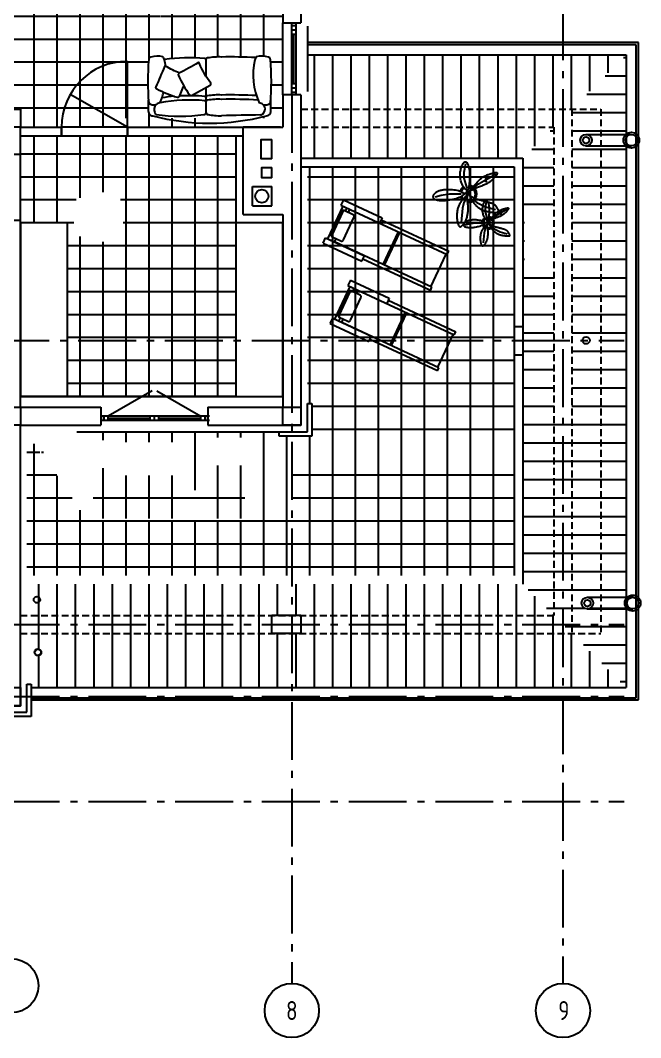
# Model space of a CAD drawing. Extents: x -133165 to 20117, y 15722 to 63536.
# Drawn here: x -76988 to -68408, y 15722 to 29798 of the extents above; entities that cross this region are included whole.
import ezdxf
from ezdxf.enums import TextEntityAlignment as Align

# ---------------------------------------------------------------- set-up
doc = ezdxf.new("R2010")
doc.units = 0
for name, pattern in [('GOST2_303_5', [24, 20, -1.5, 1, -1.5]), ('GOST2_303_6', [12, 8, -1.5, 1, -1.5]), ('HIDDEN', [9.525, 6.35, -3.175])]:
    doc.linetypes.add(name, pattern=pattern)
doc.layers.get('0').update_dxf_attribs({"linetype": 'CONTINUOUS'})
for name, color, linetype in [('AXIS', 7, 'GOST2_303_5'), ('COLUMNS', 170, 'CONTINUOUS'), ('CORNICE', 251, 'CONTINUOUS'), ('FURNITURE', 28, 'CONTINUOUS'), ('HATCH', 8, 'CONTINUOUS'), ('HIDDEN', 9, 'HIDDEN'), ('V', 140, 'CONTINUOUS'), ('WALL', 5, 'CONTINUOUS'), ('WINDOWS', 8, 'CONTINUOUS')]:
    doc.layers.add(name, color=color, linetype=linetype)
doc.styles.add('ATTR', font='romans.shx', dxfattribs={"width": 0.8, "height": 0.470416})
doc.styles.add('GOST_2_304', font='CS_Gost2304.shx')

# ---------------------------------------------------------------- blocks, each defined once
blk = doc.blocks.new('KARNIZ-450MM')
at = {"layer": 'CORNICE', "ltscale": 50}
for p, q in [((0, 390), (-60, 390)), ((-60, 390), (-60, -60)), ((0, 0), (0, 390)), ((390, 0), (0, 0)), ((390, -60), (390, 0)), ((-60, -60), (390, -60))]:
    blk.add_line(p, q, dxfattribs=at)
blk = doc.blocks.new('*X155')
at = {"layer": 'HATCH', "linetype": 'CONTINUOUS', "ltscale": 100}
for p, q in [((-76795, 26995), (-76795, 28200)), ((-76477, 26995), (-76477, 28200)), ((-76160, 27341), (-76160, 28200)), ((-75842, 27418), (-75842, 28200)), ((-75525, 24595), (-75525, 28200)), ((-75207, 24595), (-75207, 28200)), ((-74890, 24595), (-74890, 28200)), ((-74572, 24595), (-74572, 28200)), ((-76988, 27952), (-74267, 27952)), ((-76988, 27634), (-74267, 27634)), ((-76988, 27317), (-76217, 27317)), ((-75601, 27317), (-74267, 27317)), ((-76988, 26999), (-76249, 26999)), ((-75568, 26999), (-74267, 26999)), ((-76160, 24595), (-76160, 26805)), ((-76338, 26682), (-74267, 26682)), ((-75842, 24595), (-75842, 26733)), ((-76338, 26364), (-74267, 26364)), ((-76338, 26047), (-74267, 26047)), ((-76338, 25729), (-74267, 25729)), ((-74255, 24595), (-74255, 25521)), ((-76338, 25412), (-74208, 25412)), ((-76338, 25094), (-74008, 25094)), ((-76338, 24777), (-74008, 24777))]:
    blk.add_line(p, q, dxfattribs=at)
blk = doc.blocks.new('*X175')
at = {"layer": 'HATCH', "linetype": 'CONTINUOUS', "ltscale": 100}
for p, q in [((-74255, 25521), (-74255, 28200)), ((-74267, 27952), (-74008, 27952)), ((-74267, 27634), (-74008, 27634)), ((-74267, 27317), (-74008, 27317)), ((-74267, 26999), (-74008, 26999)), ((-74267, 26682), (-74008, 26682)), ((-74267, 26364), (-74008, 26364)), ((-74267, 26047), (-74008, 26047)), ((-74267, 25729), (-74008, 25729)), ((-74208, 25412), (-74008, 25412))]:
    blk.add_line(p, q, dxfattribs=at)
blk = doc.blocks.new('*X184')
at = {"layer": 'HATCH', "linetype": 'CONTINUOUS', "ltscale": 100}
for p, q in [((-76160, 28320), (-76160, 28445)), ((-75842, 28320), (-75842, 28445)), ((-75525, 28320), (-75525, 28330))]:
    blk.add_line(p, q, dxfattribs=at)
blk = doc.blocks.new('*X185')
at = {"layer": 'HATCH', "linetype": 'CONTINUOUS', "ltscale": 100}
for p, q in [((-75207, 28320), (-75207, 28445)), ((-74890, 28320), (-74890, 28445)), ((-74572, 28320), (-74572, 28445))]:
    blk.add_line(p, q, dxfattribs=at)
blk = doc.blocks.new('*X186')
at = {"layer": 'HATCH', "linetype": 'CONTINUOUS', "ltscale": 100}
for p, q in [((-76795, 28320), (-76795, 28445)), ((-76477, 28320), (-76477, 28445))]:
    blk.add_line(p, q, dxfattribs=at)
blk = doc.blocks.new('*X187')
at = {"layer": 'HATCH', "linetype": 'CONTINUOUS', "ltscale": 100}
for p, q in [((-76376, 28587), (-75977, 28587)), ((-76160, 28445), (-76160, 28691)), ((-75842, 28445), (-75842, 28510))]:
    blk.add_line(p, q, dxfattribs=at)
blk = doc.blocks.new('*X188')
at = {"layer": 'HATCH', "linetype": 'CONTINUOUS', "ltscale": 100}
for p, q in [((-75842, 28510), (-75842, 29164)), ((-75602, 29222), (-75508, 29222)), ((-75525, 28445), (-75525, 29229)), ((-76205, 28904), (-75508, 28904)), ((-76160, 28691), (-76160, 28950)), ((-75977, 28587), (-75508, 28587))]:
    blk.add_line(p, q, dxfattribs=at)
blk = doc.blocks.new('*X277')
at = {"layer": 'HATCH', "linetype": 'CONTINUOUS', "ltscale": 100}
for p, q in [((-72985, 27735), (-72985, 27771)), ((-72985, 25370), (-72985, 27735)), ((-72667, 27469), (-72667, 27771)), ((-72350, 27203), (-72350, 27771)), ((-72032, 26938), (-72032, 27771)), ((-71715, 26672), (-71715, 27771)), ((-71397, 26407), (-71397, 27771)), ((-71080, 26141), (-71080, 27771)), ((-70762, 25876), (-70762, 27771)), ((-70445, 25610), (-70445, 27771)), ((-73018, 27634), (-72865, 27634)), ((-72865, 27634), (-70158, 27634)), ((-72667, 25370), (-72667, 27469)), ((-73018, 27317), (-72485, 27317)), ((-72485, 27317), (-70158, 27317)), ((-72350, 25370), (-72350, 27203)), ((-73018, 26999), (-72106, 26999)), ((-72106, 26999), (-70158, 26999)), ((-72032, 25370), (-72032, 26938)), ((-73018, 26682), (-71726, 26682)), ((-71726, 26682), (-70158, 26682)), ((-71715, 25370), (-71715, 26672)), ((-73018, 26364), (-71347, 26364)), ((-71397, 25370), (-71397, 26407)), ((-71347, 26364), (-70158, 26364)), ((-73018, 26047), (-70967, 26047)), ((-71080, 25370), (-71080, 26141)), ((-70967, 26047), (-70158, 26047)), ((-70762, 25370), (-70762, 25876)), ((-73018, 25729), (-70587, 25729)), ((-70587, 25729), (-70158, 25729)), ((-70445, 25370), (-70445, 25610)), ((-73018, 25412), (-70208, 25412)), ((-72985, 24495), (-72985, 25370)), ((-72667, 24320), (-72667, 25370)), ((-72350, 24320), (-72350, 25370)), ((-72032, 24320), (-72032, 25370)), ((-71715, 24320), (-71715, 25370)), ((-71397, 24320), (-71397, 25370)), ((-71080, 24394), (-71080, 25370)), ((-70762, 24730), (-70762, 25370)), ((-70445, 25066), (-70445, 25370)), ((-70208, 25412), (-70158, 25412)), ((-73018, 25094), (-70419, 25094)), ((-70445, 24320), (-70445, 25066)), ((-70419, 25094), (-70158, 25094)), ((-73018, 24777), (-70718, 24777)), ((-70718, 24777), (-70158, 24777)), ((-70762, 24320), (-70762, 24730)), ((-72958, 24459), (-71018, 24459)), ((-71080, 24320), (-71080, 24394)), ((-71018, 24459), (-70158, 24459)), ((-72667, 22714), (-72667, 24320)), ((-72350, 23050), (-72350, 24320)), ((-72032, 23386), (-72032, 24320)), ((-71715, 23722), (-71715, 24320)), ((-71397, 24058), (-71397, 24320)), ((-71080, 22115), (-71080, 24320)), ((-70762, 22115), (-70762, 24320)), ((-70445, 22115), (-70445, 24320)), ((-75842, 23991), (-75842, 24105)), ((-75525, 23963), (-75525, 24105)), ((-75207, 23963), (-75207, 24105)), ((-74890, 23963), (-74890, 24105)), ((-74572, 23297), (-74572, 24105)), ((-74255, 24027), (-74255, 24105)), ((-73937, 24027), (-73937, 24105)), ((-73620, 22115), (-73620, 24105)), ((-72958, 24142), (-71318, 24142)), ((-71318, 24142), (-70158, 24142)), ((-76795, 22115), (-76795, 23940)), ((-73302, 22115), (-73302, 24045)), ((-72985, 22378), (-72985, 24045)), ((-71397, 22115), (-71397, 24058)), ((-76898, 23824), (-76717, 23824)), ((-76694, 23824), (-76666, 23824)), ((-71715, 22115), (-71715, 23722)), ((-76898, 23507), (-76484, 23507)), ((-75842, 22906), (-75842, 23603)), ((-74255, 22906), (-74255, 23639)), ((-73937, 22906), (-73937, 23639)), ((-73233, 23507), (-71918, 23507)), ((-71918, 23507), (-70158, 23507)), ((-76477, 22115), (-76477, 23497)), ((-75525, 22906), (-75525, 23501)), ((-75207, 22906), (-75207, 23501)), ((-74890, 22906), (-74890, 23501)), ((-72032, 22115), (-72032, 23386)), ((-76898, 23189), (-76273, 23189)), ((-75979, 23189), (-73884, 23189)), ((-73233, 23189), (-72218, 23189)), ((-72218, 23189), (-70158, 23189)), ((-76160, 22115), (-76160, 23019)), ((-72350, 22115), (-72350, 23050)), ((-76898, 22872), (-73233, 22872)), ((-75842, 22115), (-75842, 22875)), ((-75525, 22115), (-75525, 22875)), ((-75207, 22115), (-75207, 22875)), ((-74890, 22115), (-74890, 22875)), ((-74572, 22115), (-74572, 22875)), ((-74255, 22115), (-74255, 22875)), ((-73937, 22115), (-73937, 22875)), ((-73233, 22872), (-72518, 22872)), ((-72518, 22872), (-70158, 22872)), ((-72667, 22115), (-72667, 22714)), ((-76898, 22554), (-73233, 22554)), ((-73233, 22554), (-72818, 22554)), ((-72818, 22554), (-70158, 22554)), ((-72985, 22115), (-72985, 22378)), ((-76898, 22237), (-73233, 22237)), ((-73233, 22237), (-73118, 22237)), ((-73118, 22237), (-70158, 22237))]:
    blk.add_line(p, q, dxfattribs=at)
blk = doc.blocks.new('*X278')
at = {"color": 252, "linetype": 'CONTINUOUS', "ltscale": 100}
for p, q in [((-72921, 28570), (-72921, 29320)), ((-72667, 28570), (-72667, 29320)), ((-72413, 28570), (-72413, 29320)), ((-72159, 28570), (-72159, 29320)), ((-71905, 28570), (-71905, 29320)), ((-71651, 28570), (-71651, 29320)), ((-71397, 28570), (-71397, 29320)), ((-71143, 28570), (-71143, 29320)), ((-70889, 28570), (-70889, 29320)), ((-70635, 28570), (-70635, 29320)), ((-70381, 28570), (-70381, 29320)), ((-70127, 28570), (-70127, 29320)), ((-69873, 28570), (-69873, 29320)), ((-69619, 28570), (-69619, 29320)), ((-69365, 28570), (-69365, 29320)), ((-69111, 28817), (-69111, 29320)), ((-68857, 29071), (-68857, 29320)), ((-72921, 28445), (-72921, 28570)), ((-72921, 28320), (-72921, 28445)), ((-72667, 28445), (-72667, 28570)), ((-72667, 28320), (-72667, 28445)), ((-72413, 28445), (-72413, 28570)), ((-72413, 28320), (-72413, 28445)), ((-72159, 28445), (-72159, 28570)), ((-72159, 28320), (-72159, 28445)), ((-71905, 28445), (-71905, 28570)), ((-71905, 28320), (-71905, 28445)), ((-71651, 28445), (-71651, 28570)), ((-71651, 28320), (-71651, 28445)), ((-71397, 28445), (-71397, 28570)), ((-71397, 28320), (-71397, 28445)), ((-71143, 28445), (-71143, 28570)), ((-71143, 28320), (-71143, 28445)), ((-70889, 28445), (-70889, 28570)), ((-70889, 28320), (-70889, 28445)), ((-70635, 28445), (-70635, 28570)), ((-70635, 28320), (-70635, 28445)), ((-70381, 28445), (-70381, 28570)), ((-70381, 28320), (-70381, 28445)), ((-70127, 28445), (-70127, 28570)), ((-70127, 28320), (-70127, 28445)), ((-69873, 28445), (-69873, 28570)), ((-69873, 28320), (-69873, 28445)), ((-69619, 28445), (-69619, 28570)), ((-69619, 28320), (-69619, 28445)), ((-72921, 27891), (-72921, 28320)), ((-72667, 27891), (-72667, 28320)), ((-72413, 27891), (-72413, 28320)), ((-72159, 27891), (-72159, 28320)), ((-71905, 27891), (-71905, 28320)), ((-71651, 27891), (-71651, 28320)), ((-71397, 27891), (-71397, 28320)), ((-71143, 27891), (-71143, 28320)), ((-70889, 27891), (-70889, 28320)), ((-70635, 27891), (-70635, 28320)), ((-70381, 27891), (-70381, 28320)), ((-70127, 27891), (-70127, 28320)), ((-69873, 28055), (-69873, 28320)), ((-69619, 28309), (-69619, 28320))]:
    blk.add_line(p, q, dxfattribs=at)
blk = doc.blocks.new('*X279')
at = {"color": 252, "linetype": 'CONTINUOUS', "ltscale": 100}
for p, q in [((-69659, 28269), (-69608, 28269)), ((-69358, 28269), (-68958, 28269)), ((-69913, 28015), (-69608, 28015)), ((-69358, 28015), (-68958, 28015)), ((-68958, 28015), (-68608, 28015)), ((-70038, 27761), (-69608, 27761)), ((-69358, 27761), (-68958, 27761)), ((-68958, 27761), (-68608, 27761)), ((-70038, 27507), (-69608, 27507)), ((-69358, 27507), (-68958, 27507)), ((-68958, 27507), (-68608, 27507)), ((-70038, 27253), (-69608, 27253)), ((-69358, 27253), (-68958, 27253)), ((-68958, 27253), (-68608, 27253)), ((-70038, 26999), (-70013, 26999)), ((-69358, 26999), (-68958, 26999)), ((-68958, 26999), (-68608, 26999)), ((-70038, 26745), (-70013, 26745)), ((-69358, 26745), (-68958, 26745)), ((-68958, 26745), (-68608, 26745)), ((-70038, 26491), (-70013, 26491)), ((-69358, 26491), (-68958, 26491)), ((-68958, 26491), (-68608, 26491)), ((-70038, 26237), (-69608, 26237)), ((-69358, 26237), (-68958, 26237)), ((-68958, 26237), (-68608, 26237)), ((-70038, 25983), (-69608, 25983)), ((-69358, 25983), (-68958, 25983)), ((-68958, 25983), (-68608, 25983)), ((-70038, 25729), (-69608, 25729)), ((-69358, 25729), (-68958, 25729)), ((-68958, 25729), (-68608, 25729)), ((-70038, 25475), (-69608, 25475)), ((-69358, 25475), (-68958, 25475)), ((-68958, 25475), (-68608, 25475)), ((-70038, 25221), (-69608, 25221)), ((-69358, 25221), (-68958, 25221)), ((-68958, 25221), (-68608, 25221)), ((-70038, 24967), (-69608, 24967)), ((-69358, 24967), (-68958, 24967)), ((-68958, 24967), (-68608, 24967)), ((-70038, 24713), (-69608, 24713)), ((-69358, 24713), (-68958, 24713)), ((-68958, 24713), (-68608, 24713)), ((-70038, 24459), (-69608, 24459)), ((-69358, 24459), (-68958, 24459)), ((-68958, 24459), (-68608, 24459)), ((-70038, 24205), (-69608, 24205)), ((-69608, 24205), (-69483, 24205)), ((-69483, 24205), (-69358, 24205)), ((-69358, 24205), (-68958, 24205)), ((-68958, 24205), (-68608, 24205)), ((-70038, 23951), (-69608, 23951)), ((-69608, 23951), (-69483, 23951)), ((-69483, 23951), (-69358, 23951)), ((-69358, 23951), (-68958, 23951)), ((-68958, 23951), (-68608, 23951)), ((-70038, 23697), (-69608, 23697)), ((-69608, 23697), (-69483, 23697)), ((-69483, 23697), (-69358, 23697)), ((-69358, 23697), (-68958, 23697)), ((-68958, 23697), (-68608, 23697)), ((-70038, 23443), (-69608, 23443)), ((-69608, 23443), (-69483, 23443)), ((-69483, 23443), (-69358, 23443)), ((-69358, 23443), (-68958, 23443)), ((-68958, 23443), (-68608, 23443)), ((-70038, 23189), (-69608, 23189)), ((-69608, 23189), (-69483, 23189)), ((-69483, 23189), (-69358, 23189)), ((-69358, 23189), (-68958, 23189)), ((-68958, 23189), (-68608, 23189)), ((-70038, 22935), (-69608, 22935)), ((-69608, 22935), (-69483, 22935)), ((-69483, 22935), (-69358, 22935)), ((-69358, 22935), (-68958, 22935)), ((-68958, 22935), (-68608, 22935)), ((-70038, 22681), (-69608, 22681)), ((-69608, 22681), (-69483, 22681)), ((-69483, 22681), (-69358, 22681)), ((-69358, 22681), (-68958, 22681)), ((-68958, 22681), (-68608, 22681)), ((-70038, 22427), (-69608, 22427)), ((-69608, 22427), (-69483, 22427)), ((-69483, 22427), (-69358, 22427)), ((-69358, 22427), (-68958, 22427)), ((-68958, 22427), (-68608, 22427)), ((-70038, 22173), (-69608, 22173)), ((-69608, 22173), (-69483, 22173)), ((-69483, 22173), (-69358, 22173)), ((-69358, 22173), (-68958, 22173)), ((-68958, 22173), (-68608, 22173)), ((-69962, 21919), (-69608, 21919)), ((-69608, 21919), (-69483, 21919)), ((-69483, 21919), (-69358, 21919)), ((-69358, 21919), (-68958, 21919)), ((-68958, 21919), (-68608, 21919)), ((-69708, 21665), (-69608, 21665)), ((-69608, 21665), (-69483, 21665)), ((-69483, 21665), (-69358, 21665)), ((-69358, 21665), (-69184, 21665)), ((-69106, 21665), (-68608, 21665)), ((-69454, 21411), (-69358, 21411)), ((-69358, 21411), (-68608, 21411)), ((-69200, 21157), (-68608, 21157)), ((-68946, 20903), (-68608, 20903)), ((-68692, 20649), (-68608, 20649))]:
    blk.add_line(p, q, dxfattribs=at)
blk = doc.blocks.new('*X280')
at = {"color": 252, "linetype": 'CONTINUOUS', "ltscale": 100}
for p, q in [((-76731, 21565), (-76731, 21995)), ((-76477, 21565), (-76477, 21995)), ((-76223, 21565), (-76223, 21995)), ((-75969, 21565), (-75969, 21995)), ((-75715, 21565), (-75715, 21995)), ((-75461, 21565), (-75461, 21995)), ((-75207, 21565), (-75207, 21995)), ((-74953, 21565), (-74953, 21995)), ((-74699, 21565), (-74699, 21995)), ((-74445, 21565), (-74445, 21995)), ((-74191, 21565), (-74191, 21995)), ((-73937, 21565), (-73937, 21995)), ((-73683, 21565), (-73683, 21995)), ((-73429, 21566), (-73429, 21995)), ((-73175, 21566), (-73175, 21995)), ((-72921, 21565), (-72921, 21995)), ((-72667, 21565), (-72667, 21995)), ((-72413, 21565), (-72413, 21995)), ((-72159, 21565), (-72159, 21995)), ((-71905, 21565), (-71905, 21995)), ((-71651, 21565), (-71651, 21995)), ((-71397, 21565), (-71397, 21995)), ((-71143, 21565), (-71143, 21995)), ((-70889, 21565), (-70889, 21995)), ((-70635, 21565), (-70635, 21995)), ((-70381, 21565), (-70381, 21995)), ((-70127, 21565), (-70127, 21995)), ((-69873, 21565), (-69873, 21830)), ((-76731, 21440), (-76731, 21565)), ((-76477, 21440), (-76477, 21565)), ((-76223, 21440), (-76223, 21565)), ((-75969, 21440), (-75969, 21565)), ((-75715, 21440), (-75715, 21565)), ((-75461, 21440), (-75461, 21565)), ((-75207, 21440), (-75207, 21565)), ((-74953, 21440), (-74953, 21565)), ((-74699, 21440), (-74699, 21565)), ((-74445, 21440), (-74445, 21565)), ((-74191, 21440), (-74191, 21565)), ((-73937, 21440), (-73937, 21565)), ((-73683, 21440), (-73683, 21565)), ((-72921, 21440), (-72921, 21565)), ((-72667, 21440), (-72667, 21565)), ((-72413, 21440), (-72413, 21565)), ((-72159, 21440), (-72159, 21565)), ((-71905, 21440), (-71905, 21565)), ((-71651, 21440), (-71651, 21565)), ((-71397, 21440), (-71397, 21565)), ((-71143, 21440), (-71143, 21565)), ((-70889, 21440), (-70889, 21565)), ((-70635, 21440), (-70635, 21565)), ((-70381, 21440), (-70381, 21565)), ((-70127, 21440), (-70127, 21565)), ((-69873, 21440), (-69873, 21565)), ((-69619, 21565), (-69619, 21576)), ((-69619, 21440), (-69619, 21565)), ((-76731, 21315), (-76731, 21440)), ((-76477, 21315), (-76477, 21440)), ((-76223, 21315), (-76223, 21440)), ((-75969, 21315), (-75969, 21440)), ((-75715, 21315), (-75715, 21440)), ((-75461, 21315), (-75461, 21440)), ((-75207, 21315), (-75207, 21440)), ((-74953, 21315), (-74953, 21440)), ((-74699, 21315), (-74699, 21440)), ((-74445, 21315), (-74445, 21440)), ((-74191, 21315), (-74191, 21440)), ((-73937, 21315), (-73937, 21440)), ((-73683, 21315), (-73683, 21440)), ((-72921, 21315), (-72921, 21440)), ((-72667, 21315), (-72667, 21440)), ((-72413, 21315), (-72413, 21440)), ((-72159, 21315), (-72159, 21440)), ((-71905, 21315), (-71905, 21440)), ((-71651, 21315), (-71651, 21440)), ((-71397, 21315), (-71397, 21440)), ((-71143, 21315), (-71143, 21440)), ((-70889, 21315), (-70889, 21440)), ((-70635, 21315), (-70635, 21440)), ((-70381, 21315), (-70381, 21440)), ((-70127, 21315), (-70127, 21440)), ((-69873, 21315), (-69873, 21440)), ((-69619, 21315), (-69619, 21440)), ((-76731, 21097), (-76731, 21315)), ((-76477, 20565), (-76477, 21315)), ((-76223, 20565), (-76223, 21315)), ((-75969, 20565), (-75969, 21315)), ((-75715, 20565), (-75715, 21315)), ((-75461, 20565), (-75461, 21315)), ((-75207, 20565), (-75207, 21315)), ((-74953, 20565), (-74953, 21315)), ((-74699, 20565), (-74699, 21315)), ((-74445, 20565), (-74445, 21315)), ((-74191, 20565), (-74191, 21315)), ((-73937, 20565), (-73937, 21315)), ((-73683, 20565), (-73683, 21315)), ((-73429, 20565), (-73429, 21315)), ((-73175, 20565), (-73175, 21315)), ((-72921, 20565), (-72921, 21315)), ((-72667, 20565), (-72667, 21315)), ((-72413, 20565), (-72413, 21315)), ((-72159, 20565), (-72159, 21315)), ((-71905, 20565), (-71905, 21315)), ((-71651, 20565), (-71651, 21315)), ((-71397, 20565), (-71397, 21315)), ((-71143, 20565), (-71143, 21315)), ((-70889, 20565), (-70889, 21315)), ((-70635, 20565), (-70635, 21315)), ((-70381, 20565), (-70381, 21315)), ((-70127, 20565), (-70127, 21315)), ((-69873, 20565), (-69873, 21315)), ((-69619, 20565), (-69619, 21315)), ((-69365, 20565), (-69365, 21315)), ((-76731, 20565), (-76731, 21007)), ((-69111, 20565), (-69111, 21068)), ((-68857, 20565), (-68857, 20814))]:
    blk.add_line(p, q, dxfattribs=at)
blk = doc.blocks.new('РўР\xa0Р•РќРђР–Р•Р\xa0')
at = {"linetype": 'CONTINUOUS'}
for p, q in [((28768, -26153), (28177, -26153)), ((28177, -26153), (28177, -26233)), ((28768, -26153), (28768, -26233)), ((27147, -26183), (27147, -26233)), ((27147, -26233), (28631, -26233)), ((27162, -26233), (27162, -26733)), ((28768, -26233), (28177, -26233)), ((28533, -26303), (28532, -26308)), ((28532, -26308), (28532, -26313)), ((28532, -26313), (28532, -26653)), ((28535, -26298), (28533, -26303)), ((28538, -26294), (28535, -26298)), ((28541, -26290), (28538, -26294)), ((28545, -26287), (28541, -26290)), ((28549, -26285), (28545, -26287)), ((28553, -26283), (28549, -26285)), ((28558, -26283), (28553, -26283)), ((28694, -26283), (28558, -26283)), ((28631, -26233), (28631, -26283)), ((28673, -26233), (28673, -26283)), ((28683, -26283), (28679, -26283)), ((28688, -26285), (28683, -26283)), ((28692, -26287), (28688, -26285)), ((28696, -26290), (28692, -26287)), ((28698, -26283), (28694, -26283)), ((28699, -26294), (28696, -26290)), ((28703, -26285), (28698, -26283)), ((28701, -26298), (28699, -26294)), ((28703, -26303), (28701, -26298)), ((28707, -26287), (28703, -26285)), ((28705, -26308), (28703, -26303)), ((28705, -26313), (28705, -26308)), ((28705, -26653), (28705, -26313)), ((28711, -26290), (28707, -26287)), ((28714, -26294), (28711, -26290)), ((28716, -26298), (28714, -26294)), ((28718, -26303), (28716, -26298)), ((28720, -26308), (28718, -26303)), ((28720, -26313), (28720, -26308)), ((28720, -26653), (28720, -26313)), ((28733, -26233), (28733, -26733)), ((28768, -26733), (27147, -26733)), ((27147, -26733), (27147, -26783)), ((28177, -26813), (28177, -26733)), ((28532, -26653), (28532, -26658)), ((28532, -26658), (28533, -26663)), ((28533, -26663), (28535, -26668)), ((28535, -26668), (28538, -26672)), ((28538, -26672), (28541, -26676)), ((28541, -26676), (28545, -26679)), ((28545, -26679), (28549, -26681)), ((28549, -26681), (28553, -26682)), ((28553, -26682), (28558, -26683)), ((28558, -26683), (28694, -26683)), ((28631, -26683), (28631, -26733)), ((28673, -26683), (28673, -26733)), ((28679, -26683), (28683, -26682)), ((28683, -26682), (28688, -26681)), ((28688, -26681), (28692, -26679)), ((28692, -26679), (28696, -26676)), ((28694, -26683), (28698, -26682)), ((28696, -26676), (28699, -26672)), ((28698, -26682), (28703, -26681)), ((28699, -26672), (28701, -26668)), ((28701, -26668), (28703, -26663)), ((28703, -26663), (28705, -26658)), ((28703, -26681), (28707, -26679)), ((28705, -26658), (28705, -26653)), ((28707, -26679), (28711, -26676)), ((28711, -26676), (28714, -26672)), ((28714, -26672), (28716, -26668)), ((28716, -26668), (28718, -26663)), ((28718, -26663), (28720, -26658)), ((28720, -26658), (28720, -26653)), ((28768, -26813), (28768, -26733)), ((28177, -26783), (27147, -26783)), ((28768, -26813), (28177, -26813))]:
    blk.add_line(p, q, dxfattribs=at)
at = {"ltscale": 100}
for p, q in [((27147, -26183), (28177, -26183)), ((27869, -26233), (27869, -26733)), ((27889, -26233), (27889, -26733))]:
    blk.add_line(p, q, dxfattribs=at)
blk = doc.blocks.new('PLANT_2')
for p, q in [((-0.98, 9.39), (-1.42, 6.75)), ((-1.42, 6.75), (-1.42, 4.99)), ((8.26, 6.31), (6.94, 5.43)), ((-1.42, 4.99), (-0.54, 1.91)), ((4.74, 4.11), (2.54, 2.79)), ((6.94, 5.43), (4.74, 4.11)), ((-8.46, -0.29), (-5.82, 0.15)), ((-5.82, 0.15), (-2.3, 0.15)), ((-1.52, 0.24), (-0.49, 0.61)), ((-1.49, 0.11), (-0.47, 0.45)), ((-0.49, 0.59), (-0.51, 1.38)), ((-0.47, 0.45), (-0.49, -0.34)), ((-0.28, 0.69), (-0.38, 1.4)), ((-0.38, -0.36), (-0.34, 0.47)), ((-0.34, 0.47), (0.48, -0.55)), ((0.71, 1.31), (-0.28, 0.71)), ((-0.21, 0.55), (0.75, 1.23)), ((0.56, -0.53), (-0.21, 0.57)), ((2.54, 2.79), (1.66, 1.91)), ((-10.22, -0.73), (-8.46, -0.29)), ((-1.42, -2.49), (-1.86, -4.25)), ((-0.54, -0.73), (-1.42, -2.49)), ((1.22, -1.61), (2.54, -2.49)), ((2.54, -2.49), (5.18, -3.81)), ((-1.86, -4.25), (-2.3, -8.65)), ((5.18, -3.81), (8.26, -4.69))]:
    blk.add_line(p, q)
for points in [[(-2, 3.16), (-2.16, 3.51), (-2.28, 3.86), (-2.38, 4.21), (-2.46, 4.54), (-2.52, 4.88), (-2.56, 5.21), (-2.58, 5.54), (-2.59, 5.87), (-2.58, 6.2), (-2.56, 6.53), (-2.53, 6.86), (-2.48, 7.18), (-2.42, 7.51), (-2.34, 7.82), (-2.25, 8.13), (-2.15, 8.44), (-2.03, 8.74), (-1.91, 9.02), (-1.77, 9.29), (-1.63, 9.52), (-1.48, 9.72), (-1.34, 9.88), (-1.19, 10), (-1.05, 10.05), (-0.92, 10.05), (-0.79, 9.99), (-0.67, 9.89), (-0.56, 9.75), (-0.45, 9.58), (-0.35, 9.38), (-0.26, 9.17), (-0.17, 8.95), (-0.09, 8.73), (-0.02, 8.51), (0.05, 8.29), (0.1, 8.05), (0.16, 7.82), (0.2, 7.57), (0.24, 7.32), (0.27, 7.05), (0.29, 6.76), (0.31, 6.47), (0.32, 6.15), (0.32, 5.82), (0.32, 5.46), (0.31, 5.09), (0.29, 4.69), (0.27, 4.26), (0.24, 3.81), (0.2, 3.35), (0.14, 2.9), (0.08, 2.47), (-0.01, 2.09), (-0.11, 1.77), (-0.24, 1.54), (-0.39, 1.4), (-0.57, 1.37), (-0.77, 1.45), (-0.98, 1.61), (-1.2, 1.84), (-1.42, 2.13), (-1.63, 2.45), (-1.83, 2.8), (-2, 3.16)], [(2.4, 3.45), (2.66, 3.75), (2.92, 4.02), (3.17, 4.27), (3.41, 4.51), (3.65, 4.73), (3.89, 4.93), (4.13, 5.11), (4.38, 5.29), (4.63, 5.44), (4.88, 5.59), (5.14, 5.72), (5.4, 3.85), (5.66, 5.96), (5.92, 6.06), (6.18, 6.15), (6.43, 6.24), (6.67, 6.32), (6.91, 6.39), (7.14, 6.46), (7.35, 6.52), (7.56, 6.57), (7.76, 6.61), (7.94, 6.65), (8.12, 6.68), (8.27, 6.7), (8.42, 6.72), (8.54, 6.72), (8.65, 6.72), (8.73, 6.7), (8.8, 6.66), (8.84, 6.61), (8.85, 6.53), (8.84, 6.44), (8.8, 6.33), (8.73, 6.2), (8.65, 6.06), (8.54, 5.9), (8.42, 5.73), (8.27, 5.55), (8.12, 5.36), (7.94, 5.16), (7.76, 4.96), (7.57, 4.76), (7.36, 4.56), (7.15, 4.37), (6.94, 4.17), (6.72, 3.99), (6.5, 3.82), (6.28, 3.66), (6.06, 3.52), (5.83, 3.38), (5.6, 3.25), (5.37, 3.13), (5.12, 3.02), (4.86, 2.9), (4.6, 2.79), (4.31, 2.68), (4.02, 2.57), (3.72, 2.46), (3.41, 2.34), (3.1, 2.23), (2.79, 2.1), (2.48, 1.97), (2.18, 1.84), (1.88, 1.7), (1.6, 1.56), (1.34, 1.44), (1.11, 1.34), (0.93, 1.26), (0.79, 1.23), (0.72, 1.25), (0.71, 1.33), (0.77, 1.47), (0.9, 1.67), (1.08, 1.92), (1.3, 2.2), (1.56, 2.5), (1.83, 2.82), (2.12, 3.14), (2.4, 3.45)], [(-3.98, 1.25), (-4.45, 1.33), (-4.9, 1.38), (-5.34, 1.42), (-5.77, 1.44), (-6.18, 1.44), (-6.57, 1.44), (-6.94, 1.42), (-7.28, 1.4), (-7.6, 1.37), (-7.89, 1.33), (-8.16, 1.29), (-8.41, 1.23), (-8.64, 1.18), (-8.86, 1.11), (-9.07, 1.04), (-9.26, 0.96), (-9.45, 0.87), (-9.63, 0.78), (-9.81, 0.69), (-9.97, 0.58), (-10.12, 0.48), (-10.26, 0.37), (-10.39, 0.26), (-10.51, 0.15), (-10.61, 0.04), (-10.7, -0.07), (-10.78, -0.18), (-10.84, -0.29), (-10.89, -0.4), (-10.92, -0.51), (-10.94, -0.62), (-10.95, -0.73), (-10.94, -0.84), (-10.92, -0.95), (-10.88, -1.05), (-10.81, -1.16), (-10.73, -1.26), (-10.61, -1.36), (-10.47, -1.45), (-10.29, -1.53), (-10.08, -1.61), (-9.84, -1.68), (-9.57, -1.75), (-9.27, -1.8), (-8.95, -1.84), (-8.61, -1.87), (-8.25, -1.89), (-7.87, -1.9), (-7.48, -1.89), (-7.07, -1.87), (-6.65, -1.83), (-6.22, -1.78), (-5.77, -1.71), (-5.31, -1.62), (-4.84, -1.51), (-4.35, -1.39), (-3.85, -1.24), (-3.36, -1.08), (-2.89, -0.9), (-2.45, -0.71), (-2.08, -0.51), (-1.78, -0.31), (-1.58, -0.12), (-1.49, 0.08), (-1.53, 0.27), (-1.67, 0.45), (-1.92, 0.62), (-2.24, 0.78), (-2.63, 0.92), (-3.06, 1.05), (-3.52, 1.16), (-3.98, 1.25)], [(-1.78, -1.61), (-1.97, -1.83), (-2.15, -2.05), (-2.33, -2.27), (-2.49, -2.5), (-2.64, -2.72), (-2.78, -2.96), (-2.91, -3.2), (-3.03, -3.44), (-3.13, -3.69), (-3.22, -3.95), (-3.3, -4.21), (-3.37, -4.48), (-3.43, -4.75), (-3.47, -5.02), (-3.51, -5.29), (-3.54, -5.57), (-3.57, -5.84), (-3.59, -6.12), (-3.6, -6.39), (-3.6, -6.66), (-3.6, -6.92), (-3.59, -7.19), (-3.57, -7.44), (-3.54, -7.69), (-3.51, -7.94), (-3.48, -8.17), (-3.43, -8.4), (-3.39, -8.61), (-3.34, -8.81), (-3.29, -8.99), (-3.23, -9.16), (-3.18, -9.31), (-3.12, -9.43), (-3.07, -9.54), (-3.01, -9.63), (-2.96, -9.71), (-2.9, -9.77), (-2.85, -9.82), (-2.79, -9.86), (-2.74, -9.89), (-2.68, -9.92), (-2.63, -9.93), (-2.57, -9.94), (-2.51, -9.94), (-2.44, -9.93), (-2.38, -9.9), (-2.3, -9.87), (-2.22, -9.82), (-2.14, -9.76), (-2.05, -9.68), (-1.95, -9.6), (-1.85, -9.5), (-1.74, -9.39), (-1.64, -9.27), (-1.53, -9.15), (-1.42, -9.01), (-1.31, -8.87), (-1.2, -8.72), (-1.09, -8.56), (-0.99, -8.39), (-0.89, -8.2), (-0.79, -8), (-0.7, -7.78), (-0.61, -7.55), (-0.53, -7.29), (-0.46, -7.02), (-0.39, -6.73), (-0.34, -6.44), (-0.28, -6.14), (-0.24, -5.85), (-0.2, -5.55), (-0.17, -5.27), (-0.15, -5), (-0.13, -4.75), (-0.12, -4.5), (-0.12, -4.26), (-0.12, -4.02), (-0.13, -3.78), (-0.15, -3.54), (-0.17, -3.29), (-0.2, -3.04), (-0.24, -2.79), (-0.27, -2.53), (-0.31, -2.28), (-0.34, -2.02), (-0.37, -1.78), (-0.38, -1.54), (-0.39, -1.31), (-0.39, -1.1), (-0.37, -0.91), (-0.36, -0.73), (-0.35, -0.59), (-0.34, -0.47), (-0.36, -0.4), (-0.4, -0.36), (-0.46, -0.36), (-0.56, -0.41), (-0.69, -0.5), (-0.84, -0.63), (-1.01, -0.79), (-1.2, -0.97), (-1.39, -1.17), (-1.59, -1.39), (-1.78, -1.61)], [(0.93, -1.68), (1.05, -1.88), (1.18, -2.08), (1.32, -2.28), (1.47, -2.49), (1.63, -2.69), (1.81, -2.9), (1.99, -3.1), (2.18, -3.29), (2.37, -3.48), (2.57, -3.66), (2.78, -3.84), (2.98, -4), (3.19, -4.15), (3.39, -4.29), (3.59, -4.42), (3.79, -4.54), (3.98, -4.64), (4.16, -4.73), (4.35, -4.82), (4.53, -4.89), (4.72, -4.95), (4.91, -5.01), (5.12, -5.07), (5.33, -5.13), (5.56, -5.18), (5.79, -5.24), (6.04, -5.29), (6.29, -5.34), (6.55, -5.38), (6.8, -5.43), (7.06, -5.46), (7.31, -5.49), (7.55, -5.52), (7.79, -5.54), (8.01, -5.55), (8.23, -5.56), (8.42, -5.56), (8.61, -5.57), (8.77, -5.57), (8.92, -5.57), (9.05, -5.57), (9.16, -5.56), (9.24, -5.55), (9.31, -5.53), (9.35, -5.5), (9.38, -5.44), (9.38, -5.37), (9.36, -5.27), (9.32, -5.15), (9.27, -5.01), (9.2, -4.84), (9.11, -4.67), (9.02, -4.49), (8.92, -4.3), (8.81, -4.12), (8.7, -3.95), (8.59, -3.8), (8.48, -3.65), (8.36, -3.52), (8.24, -3.39), (8.12, -3.28), (7.98, -3.18), (7.83, -3.09), (7.68, -3), (7.5, -2.92), (7.32, -2.85), (7.13, -2.78), (6.93, -2.72), (6.73, -2.66), (6.53, -2.6), (6.33, -2.54), (6.14, -2.49), (5.95, -2.43), (5.76, -2.38), (5.58, -2.32), (5.39, -2.27), (5.21, -2.21), (5.01, -2.16), (4.81, -2.1), (4.6, -2.05), (4.37, -1.99), (4.13, -1.94), (3.89, -1.88), (3.63, -1.82), (3.38, -1.75), (3.12, -1.69), (2.87, -1.61), (2.62, -1.53), (2.37, -1.45), (2.14, -1.36), (1.91, -1.26), (1.7, -1.17), (1.5, -1.07), (1.32, -0.98), (1.15, -0.89), (1, -0.8), (0.87, -0.72), (0.77, -0.65), (0.68, -0.6), (0.61, -0.55), (0.55, -0.53), (0.52, -0.52), (0.5, -0.54), (0.49, -0.58), (0.5, -0.65), (0.52, -0.74), (0.55, -0.86), (0.6, -0.99), (0.66, -1.15), (0.74, -1.31), (0.83, -1.49), (0.93, -1.68)]]:
    blk.add_lwpolyline(points, close=True)
for radius, start, end in [(2.64, 123.8022, 163.3846), (2.2, 123.3061, 164.633), (2.2, 56.1561, 85.8565), (2.64, 55.4621, 85.1348), (2.2, 323.0276, 39.4037), (2.64, 325.816, 37.097), (2.64, 200.5744, 226.3792), (2.2, 199.7262, 226.28), (2.2, 263.9554, 299.0217), (2.64, 266.0481, 299.6067)]:
    blk.add_arc((-0.1, 0.15), radius, start, end)
at = {"style": 'ATTR', "width": 0.8, "flags": 9}
blk.add_attdef('ESTCODE', (0, 0), '', height=0.00407, dxfattribs=at)
blk = doc.blocks.new('*X282')
at = {"color": 252, "linetype": 'CONTINUOUS', "ltscale": 100}
for p, q in [((-68643, 29285), (-68608, 29285)), ((-68897, 29031), (-68608, 29031)), ((-69151, 28777), (-68608, 28777)), ((-69358, 28523), (-68958, 28523)), ((-68958, 28523), (-68608, 28523)), ((-68958, 28269), (-68608, 28269))]:
    blk.add_line(p, q, dxfattribs=at)
blk = doc.blocks.new('*X283')
at = {"layer": 'HATCH', "linetype": 'CONTINUOUS', "ltscale": 100}
for p, q in [((-76957, 32397), (-76343, 32397)), ((-76795, 28445), (-76795, 32445)), ((-76477, 28445), (-76477, 32445)), ((-75438, 32397), (-75158, 32397)), ((-75207, 30609), (-75207, 32445)), ((-76964, 32079), (-76269, 32079)), ((-75438, 32079), (-75158, 32079)), ((-76160, 28950), (-76160, 31897)), ((-77112, 28570), (-77112, 31710)), ((-77072, 31762), (-76033, 31762)), ((-75438, 31762), (-75158, 31762)), ((-75842, 29165), (-75842, 31634)), ((-75525, 29229), (-75525, 31544)), ((-77957, 31444), (-75158, 31444)), ((-77747, 31175), (-77747, 31445)), ((-77430, 30244), (-77430, 31486)), ((-77957, 31127), (-77851, 31127)), ((-77630, 31127), (-75158, 31127)), ((-77957, 30809), (-77938, 30809)), ((-77540, 30809), (-75083, 30809)), ((-77747, 30250), (-77747, 30566)), ((-77957, 30492), (-75243, 30492)), ((-74572, 29275), (-74572, 30336)), ((-77957, 30174), (-77905, 30174)), ((-77284, 30174), (-75238, 30174)), ((-74734, 30174), (-73358, 30174)), ((-74255, 29289), (-74255, 30245)), ((-73937, 29285), (-73937, 30245)), ((-73620, 29301), (-73620, 30245)), ((-75207, 29271), (-75207, 30086)), ((-74890, 29264), (-74890, 30018)), ((-77957, 29857), (-75059, 29857)), ((-77747, 29502), (-77747, 29890)), ((-77430, 29501), (-77430, 29896)), ((-75051, 29857), (-73358, 29857)), ((-77957, 29539), (-73358, 29539)), ((-77747, 28570), (-77747, 29138)), ((-77430, 28570), (-77430, 29139)), ((-77296, 29222), (-75600, 29222)), ((-75508, 29222), (-75213, 29222)), ((-73527, 29222), (-73358, 29222)), ((-77957, 28904), (-76204, 28904)), ((-75508, 28904), (-75215, 28904)), ((-73526, 28904), (-73358, 28904)), ((-77957, 28587), (-76377, 28587)), ((-75508, 28587), (-75216, 28587)), ((-73525, 28587), (-73358, 28587)), ((-75207, 28445), (-75207, 28506)), ((-73620, 28445), (-73620, 28468))]:
    blk.add_line(p, q, dxfattribs=at)

msp = doc.modelspace()

# ---------------------------------------------------------------- linework, layer by layer
at = {"layer": 'AXIS', "color": 147, "linetype": 'GOST2_303_6', "ltscale": 100}
for p, q in [((-69483, 37246.2), (-69483, 16472)), ((-73233, 28765.1), (-73233, 16472)), ((-79788, 25370.1), (-68638, 25370.1)), ((-73473, 21565.7), (-73323, 21565.7)), ((-92846.3, 21440.1), (-68638, 21440.1)), ((-92846.3, 20440.1), (-68638, 20440.1)), ((-92846.3, 18990.1), (-68638, 18990.1))]:
    msp.add_line(p, q, dxfattribs=at)
msp.add_lwpolyline([(-73108, 21315.7), (-73508, 21315.7), (-73508, 21565.7), (-73108, 21565.7)], close=True, dxfattribs=at)
at = {"layer": 'AXIS', "color": 3, "linetype": 'CONTINUOUS', "ltscale": 75}
for centre in [(-77113, 16440.4), (-73233, 16097), (-69483, 16097)]:
    msp.add_circle(centre, 375, dxfattribs=at)
at = {"layer": 'COLUMNS', "ltscale": 100}
for p, q in [((-73108, 27890.7), (-70038, 27890.7)), ((-70038, 27890.7), (-70038, 21995.1)), ((-73108, 27770.7), (-70158, 27770.7)), ((-73108, 27770.7), (-70278, 27770.7)), ((-70158, 27770.7), (-70158, 22115.1)), ((-70158, 25560.7), (-70038, 25560.7)), ((-70158, 25170.7), (-70038, 25170.7))]:
    msp.add_line(p, q, dxfattribs=at)
at = {"layer": 'FURNITURE', "ltscale": 100}
for p, q in [((-74419.5, 29020.5), (-74419.5, 29264)), ((-74419.5, 28678.8), (-74419.5, 28869.8)), ((-75216, 28535.2), (-75216, 28698.6)), ((-74419.5, 28516.2), (-74419.5, 28678.8)), ((-73524.6, 28536.6), (-73524.6, 28698.6))]:
    msp.add_line(p, q, dxfattribs=at)
msp.add_lwpolyline([(-74789.4, 29073, -0.0549692), (-74973, 29160.7, 0.3381489), (-74993.7, 29158.7, -0.0069625), (-75114.7, 28876.1, 0.4780744), (-75100.6, 28848.7, 0.0391081), (-74817.2, 28733.1, 0.3524134), (-74787.8, 28744.5), (-74730, 28880.5)], format="xyb", dxfattribs=at)
msp.add_lwpolyline([(-74801.6, 29034.4, 0.0391081), (-74650, 28768.5, 0.3524134), (-74619.9, 28759.3), (-74362.4, 28901.2, 0.3700871), (-74352.3, 28928.2, -0.0853177), (-74508.6, 29201.1, 0.3381489), (-74526.1, 29212.3, -0.0069625), (-74795.8, 29064.6, 0.4780744)], format="xyb", close=True, dxfattribs=at)
for points in [[(-76338, 26995.1), (-76988, 26995.1), (-76988, 24595.1), (-76338, 24595.1)], [(-73358, 26995.1), (-74008, 26995.1), (-74008, 24595.1), (-73358, 24595.1)]]:
    msp.add_lwpolyline(points, close=True, dxfattribs=at)
for centre, radius, start, end in [((-75170.4, 29250.3), 42.7, 109.80294, 172.92496), ((-75095.6, 28966.9), 335.6, 76.14288, 105.42819), ((-75462.5, 29043.1), 512.2, 23.92679, 29.16414), ((-74643.4, 26776.9), 2503, 85.24757, 98.10131), ((-74250.3, 28472), 818.8, 86.88134, 100.69313), ((-74078.2, 22555), 6735.8, 87.04803, 91.08898), ((-73278.2, 29043.1), 512.2, 150.83586, 156.07321), ((-73645, 28966.9), 335.6, 74.57181, 103.85712), ((-73570.2, 29250.3), 42.7, 7.07504, 70.19706), ((-71319, 28954.3), 3905.3, 175.57621, 184.42379), ((-75912.9, 29049), 940.5, 6.96614, 12.39202), ((-74438.1, 29251.2), 20.3, 358.19996, 84.12345), ((-74402.8, 29259.2), 17.3, 87.99591, 210.12004), ((-72827.7, 29049), 940.5, 167.60798, 204.59042), ((-77421.6, 28954.3), 3905.3, 355.57621, 4.42379), ((-75912.9, 29049), 940.5, 335.40958, 344.88845), ((-74711.2, 27117.5), 1637.2, 95.25933, 101.24867), ((-74678.6, 25329.6), 3425, 85.9379, 91.76645), ((-74438.1, 28725.9), 20.3, 358.19996, 84.12345), ((-74402.8, 28734), 17.3, 87.99591, 210.12004), ((-74250.3, 27946.7), 818.8, 86.88134, 100.69313), ((-74078.2, 22029.7), 6735.8, 86.96387, 91.08898), ((-75141.6, 28736.8), 109.9, 229.67903, 287.6492), ((-75042.9, 28562.3), 95.7, 133.10354, 205.58684), ((-75025.3, 28530.3), 131.4, 104.27302, 129.20441), ((-74638.5, 26307.4), 2387.3, 85.1329, 100.11125), ((-74438.1, 28665.9), 20.3, 358.19996, 84.12345), ((-74402.8, 28674), 17.3, 87.99591, 210.12004), ((-74250.3, 27886.8), 818.8, 86.88134, 100.69313), ((-74078.2, 21969.7), 6735.8, 86.77273, 91.08898), ((-73715.3, 28530.3), 131.4, 50.79559, 75.72698), ((-73685.8, 28568.8), 82.9, 283.96123, 49.8191), ((-73599, 28736.8), 109.9, 252.3508, 310.32097), ((-75156, 28536.7), 60, 178.60065, 269.98792), ((-74370.3, 31463.6), 3088.5, 255.26267, 284.73733), ((-75101.2, 28522.5), 28.1, 183.24664, 255.28458), ((-74780.2, 30769.6), 2297.8, 261.79029, 278.20971), ((-74447.4, 28523.9), 28.9, 260.81121, 344.70389), ((-74391.6, 28523.9), 28.9, 195.29611, 279.18879), ((-74234.9, 29238.3), 760.3, 257.6933, 272.18065), ((-72245.6, -64586.2), 93085.4, 90.874209, 91.206776), ((-73676.5, 28550.7), 63.3, 279.76579, 327.02405), ((-73584.6, 28536.6), 60, 270, 0)]:
    msp.add_arc(centre, radius, start, end, dxfattribs=at)
at = {"layer": 'HATCH', "ltscale": 100}
msp.add_line((-75508, 28320.1), (-76298.9, 28770.2), dxfattribs=at)
msp.add_lwpolyline([(-76988, 28200.1), (-74008, 28200.1), (-74008, 24595.1), (-76988, 24595.1)], close=True, dxfattribs=at)
at = {"layer": 'HIDDEN', "linetype": 'HIDDEN', "ltscale": 15}
for p, q in [((-73108, 28570.1), (-68958, 28570.1)), ((-69358, 28570.1), (-69358, 21315.1)), ((-68958, 28570.1), (-68958, 21315.1)), ((-73108, 28320.1), (-69608, 28320.1)), ((-69608, 28320.1), (-69608, 21565.1)), ((-76988, 21565.1), (-69608, 21565.1)), ((-76988, 21315.1), (-68958, 21315.1))]:
    msp.add_line(p, q, dxfattribs=at)
at = {"layer": 'V', "ltscale": 100}
for p, q in [((-73238, 29765.1), (-73238, 28765.1)), ((-73238, 29725.1), (-73178, 29725.1)), ((-73178, 29765.1), (-73178, 28765.1)), ((-73238, 29665.1), (-73178, 29665.1)), ((-73238, 29605.1), (-73178, 29605.1)), ((-73208, 29605.1), (-73208, 28925.1)), ((-73238, 28925.1), (-73178, 28925.1)), ((-73238, 28865.1), (-73178, 28865.1)), ((-73238, 28805.1), (-73178, 28805.1)), ((-75873, 24325.1), (-75873, 24265.1)), ((-75873, 24325.1), (-74373, 24325.1)), ((-75873, 24265.1), (-74373, 24265.1)), ((-75833, 24325.1), (-75833, 24265.1)), ((-75833, 24265.1), (-75833, 24325.1)), ((-75773, 24265.1), (-75773, 24325.1)), ((-75773, 24295.1), (-75193, 24295.1)), ((-75193, 24265.1), (-75193, 24325.1)), ((-75133, 24265.1), (-75133, 24325.1)), ((-75073, 24265.1), (-75073, 24325.1)), ((-75073, 24295.1), (-74493, 24295.1)), ((-74493, 24265.1), (-74493, 24325.1)), ((-74433, 24265.1), (-74433, 24325.1)), ((-74393, 24265.1), (-74393, 24325.1))]:
    msp.add_line(p, q, dxfattribs=at)
at = {"layer": 'V'}
for p, q in [((-75773, 24325.1), (-75166.8, 24675.1)), ((-75099.2, 24670.1), (-74493, 24320.1))]:
    msp.add_line(p, q, dxfattribs=at)
at = {"layer": 'WALL', "color": 5, "ltscale": 100}
for p, q in [((-73108, 32768.4), (-73108, 29765.1)), ((-73358, 32445.1), (-73358, 29765.1)), ((-73358, 29765.1), (-73108, 29765.1)), ((-68438.6, 29490.1), (-73018, 29490.1)), ((-68468.6, 29460.1), (-73018, 29460.1)), ((-68468.6, 20424.4), (-68468.6, 29460.1)), ((-68438.6, 20394.4), (-68438.6, 29490.1)), ((-73018, 29320.1), (-68608, 29320.1)), ((-68608, 29320.7), (-68608, 20565.1)), ((-73358, 28765.1), (-73358, 28320.1)), ((-73108, 28765.1), (-73358, 28765.1)), ((-73108, 28765.1), (-73108, 24195.1)), ((-78443, 28570.1), (-76988, 28570.1)), ((-76988, 27940.1), (-76988, 28320.1)), ((-76988, 28320.1), (-76418, 28320.1)), ((-76418, 28205.1), (-76418, 28320.1)), ((-75508, 28320.1), (-75508, 28200.1)), ((-75508, 28320.1), (-73908, 28320.1)), ((-75508, 28200.1), (-75508, 28320.1)), ((-73388, 28320.1), (-73908, 28320.1)), ((-73908, 28320.1), (-73358, 28320.1)), ((-76988, 28200.1), (-76418, 28200.1)), ((-75508, 28200.1), (-73908, 28200.1)), ((-69163, 28220.1), (-68536.4, 28220.1)), ((-73508, 27880.1), (-73508, 28150.1)), ((-69169.7, 28060.1), (-68536.1, 28060.1)), ((-68463, 28060.1), (-68462.6, 28060.1)), ((-76988, 27940.1), (-77238, 27940.1)), ((-73508, 27620.1), (-73508, 27760.1)), ((-73778, 27500.1), (-73508, 27500.1)), ((-73778, 27230.1), (-73778, 27500.1)), ((-73508, 27230.1), (-73508, 27500.1)), ((-73778, 27230.1), (-73778, 27355.1)), ((-73778, 27230.1), (-73658, 27230.1)), ((-73778, 27230.1), (-73508, 27230.1)), ((-76988, 27030.1), (-77238, 27030.1)), ((-76988, 26105.1), (-76988, 27030.1)), ((-73908, 27110.1), (-73358, 27110.1)), ((-73358, 27110.1), (-73358, 24445.1)), ((-76988, 24445.1), (-76988, 26105.1)), ((-76988, 24445.1), (-75873, 24445.1)), ((-75873, 24445.1), (-75873, 24195.1)), ((-74393, 24445.1), (-73358, 24445.1)), ((-74393, 24445.1), (-74393, 24195.1)), ((-76988, 20315.1), (-76988, 24195.1)), ((-76988, 24195.1), (-75873, 24195.1)), ((-74393, 24195.1), (-73108, 24195.1)), ((-69144.6, 21814.8), (-68518, 21814.8)), ((-69151.3, 21654.8), (-68517.6, 21654.8)), ((-76838, 20565.1), (-68608, 20565.1)), ((-76838, 20424.4), (-68468.6, 20424.4)), ((-77618, 20315.1), (-76988, 20315.1)), ((-77618, 20315.1), (-76988, 20315.1)), ((-76838, 20394.4), (-68438.6, 20394.4))]:
    msp.add_line(p, q, dxfattribs=at)
at = {"layer": 'WALL', "color": 4, "ltscale": 100}
for p, q in [((-73358, 28765.1), (-73358, 29765.1)), ((-73018, 29715.1), (-73018, 28815.1)), ((-76988, 24595.1), (-73358, 24595.1)), ((-76208, 24105.1), (-73233, 24105.1))]:
    msp.add_line(p, q, dxfattribs=at)
at = {"layer": 'WALL', "color": 5, "ltscale": 100}
for points in [[(-77238, 28570.1), (-76988, 28570.1), (-76988, 28320.1), (-77238, 28320.1)], [(-77238, 24445.1), (-76988, 24445.1), (-76988, 24195.1), (-77238, 24195.1)], [(-73358, 24445.1), (-73108, 24445.1), (-73108, 24195.1), (-73358, 24195.1)], [(-77238, 20565.1), (-76988, 20565.1), (-76988, 20315.1), (-77238, 20315.1)]]:
    msp.add_lwpolyline(points, close=True, dxfattribs=at)
for points in [[(-76418, 28320.1), (-76418, 28200.1)], [(-73908, 27110.1), (-73908, 28320.1), (-73388, 28320.1)], [(-73508, 27880.1), (-73658, 27880.1), (-73658, 28150.1), (-73508, 28150.1)], [(-73508, 27620.1), (-73508, 27620.1), (-73648, 27620.1), (-73648, 27760.1), (-73508, 27760.1)]]:
    msp.add_lwpolyline(points, dxfattribs=at)
for centre, radius in [((-69163, 28140.1), 80), ((-69163, 28140.1), 45), ((-68536.4, 28140.1), 110), ((-68536.4, 28140.1), 80), ((-73648, 27365.1), 92), ((-69163, 25370.1), 50), ((-76758, 21781.8), 45), ((-68518, 21734.8), 110), ((-69144.6, 21734.8), 80), ((-69144.6, 21734.8), 45), ((-68518, 21734.8), 80), ((-76748, 21055.1), 45), ((-76743, 21050.1), 45)]:
    msp.add_circle(centre, radius, dxfattribs=at)
at = {"layer": 'WINDOWS', "ltscale": 100}
for p, q in [((-75508, 28320.1), (-75508, 29230.1)), ((-75508, 28320.1), (-76418, 28320.1)), ((-76418, 28200.1), (-76418, 28200.1)), ((-76418, 28200.1), (-76418, 28200.1))]:
    msp.add_line(p, q, dxfattribs=at)
msp.add_arc((-75508, 28320.1), 910, 90, 180, dxfattribs=at)

# ---------------------------------------------------------------- block references
at = {"color": 252, "ltscale": 100}
for name in ['*X278', '*X282', '*X279', '*X280']:
    msp.add_blockref(name, (0, 0), dxfattribs=at)
at = {"layer": 'CORNICE', "xscale": -1}
for p in [(-73018, 24105.1), (-76898, 20225.1)]:
    msp.add_blockref('KARNIZ-450MM', p, dxfattribs=at)
at = {"layer": 'FURNITURE', "ltscale": 100}
for p, xscale, yscale, zscale in [((-70788.4, 27389.7), 45, 45, 45), ((-70513.2, 26990.5), 31.5, 31.5, 31.499999999999996)]:
    msp.add_blockref('PLANT_2', p, dxfattribs=dict(at, xscale=xscale, yscale=yscale, zscale=zscale))
at = {"layer": 'FURNITURE', "ltscale": 100, "rotation": 154.99999999990706}
for p in [(-57778.8, -9144.4), (-57681.5, -10256.4)]:
    msp.add_blockref('РўР\xa0Р•РќРђР–Р•Р\xa0', p, dxfattribs=at)
at = {"layer": 'HATCH', "ltscale": 100}
for name in ['*X283', '*X188', '*X187', '*X186', '*X184', '*X185', '*X155', '*X175', '*X277']:
    msp.add_blockref(name, (0, 0), dxfattribs=at)

# ---------------------------------------------------------------- texts
at = {"layer": 'AXIS', "color": 3, "linetype": 'CONTINUOUS', "ltscale": 75, "style": 'GOST_2_304'}
for s, p in [('8', (-73233, 16097)), ('9', (-69470.4, 16097))]:
    msp.add_text(s, height=262.5, dxfattribs=at).set_placement(p, align=Align.MIDDLE_CENTER)

doc.saveas('drawing.dxf')
